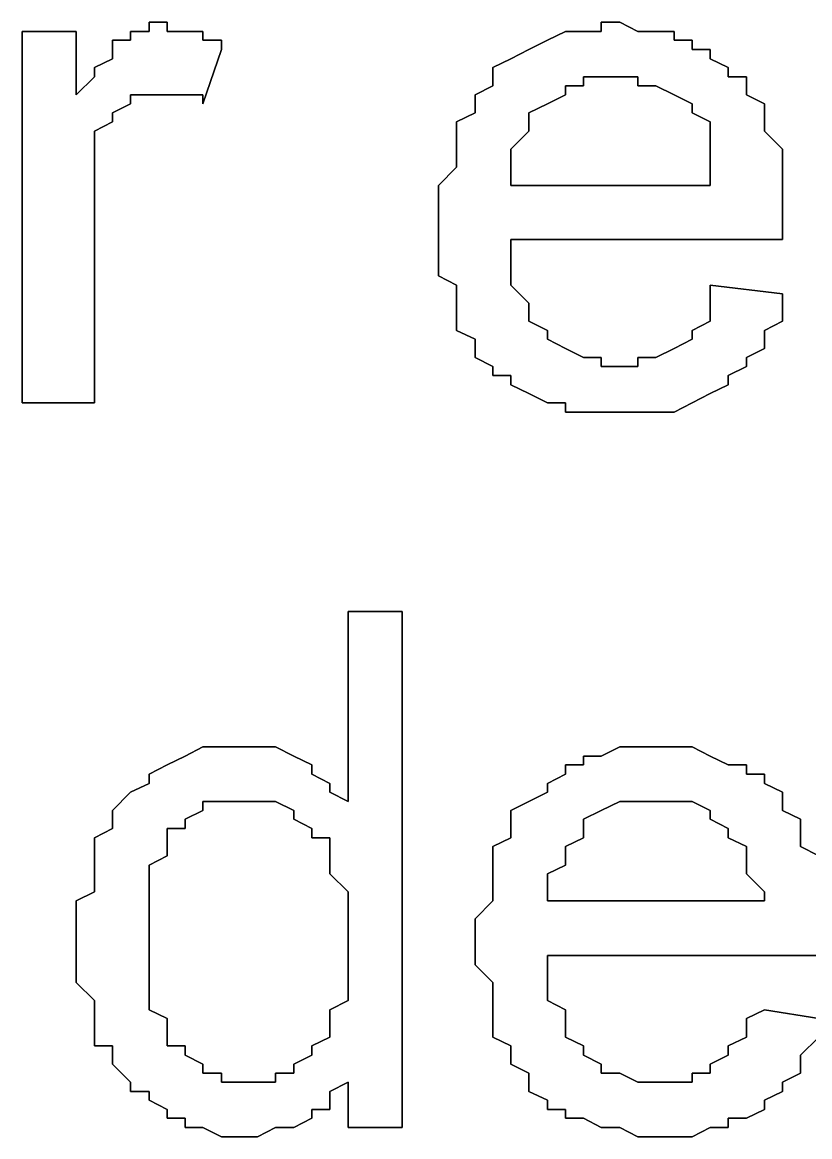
# Model space of a CAD drawing. Header units: metres. Extents: x 2.9 to 42.8, y 1.7 to 28.7.
# Drawn here: x 39.6946 to 39.848, y 15.2629 to 15.4799 of the extents above; entities that cross this region are included whole.
import ezdxf

# ---------------------------------------------------------------- set-up
doc = ezdxf.new("R2010")
doc.units = ezdxf.units.M
doc.layers.add('GRIS', color=8, linetype='Continuous')

msp = doc.modelspace()

# ---------------------------------------------------------------- linework, layer by layer
at = {"layer": 'GRIS', "lineweight": -3}
for points in [[(39.7228, 15.4799), (39.7193, 15.4799), (39.7228, 15.4799)], [(39.7193, 15.4799), (39.7193, 15.4781), (39.7193, 15.4799)], [(39.7228, 15.4781), (39.7228, 15.4799), (39.7228, 15.4781)], [(39.811, 15.4799), (39.8074, 15.4799), (39.811, 15.4799)], [(39.8074, 15.4799), (39.8074, 15.4781), (39.8074, 15.4799)], [(39.8145, 15.4781), (39.811, 15.4799), (39.8145, 15.4781)], [(39.7051, 15.4781), (39.6946, 15.4781), (39.7051, 15.4781)], [(39.6946, 15.4781), (39.6946, 15.4058), (39.6946, 15.4781)], [(39.7051, 15.4658), (39.7051, 15.4781), (39.7051, 15.4658)], [(39.7193, 15.4781), (39.7157, 15.4781), (39.7193, 15.4781)], [(39.7157, 15.4781), (39.7157, 15.4764), (39.7157, 15.4781)], [(39.7263, 15.4781), (39.7228, 15.4781), (39.7263, 15.4781)], [(39.7298, 15.4781), (39.7263, 15.4781), (39.7298, 15.4781)], [(39.7298, 15.4764), (39.7298, 15.4781), (39.7298, 15.4764)], [(39.8004, 15.4781), (39.7969, 15.4764), (39.8004, 15.4781)], [(39.8039, 15.4781), (39.8004, 15.4781), (39.8039, 15.4781)], [(39.8074, 15.4781), (39.8039, 15.4781), (39.8074, 15.4781)], [(39.818, 15.4781), (39.8145, 15.4781), (39.818, 15.4781)], [(39.8216, 15.4781), (39.818, 15.4781), (39.8216, 15.4781)], [(39.8216, 15.4764), (39.8216, 15.4781), (39.8216, 15.4764)], [(39.7157, 15.4764), (39.7122, 15.4764), (39.7157, 15.4764)], [(39.7122, 15.4764), (39.7122, 15.4746), (39.7122, 15.4764)], [(39.7122, 15.4746), (39.7122, 15.4728), (39.7122, 15.4746)], [(39.7334, 15.4764), (39.7298, 15.4764), (39.7334, 15.4764)], [(39.7298, 15.464), (39.7334, 15.4746), (39.7298, 15.464)], [(39.7334, 15.4746), (39.7334, 15.4764), (39.7334, 15.4746)], [(39.7933, 15.4746), (39.7898, 15.4728), (39.7933, 15.4746)], [(39.7969, 15.4764), (39.7933, 15.4746), (39.7969, 15.4764)], [(39.8251, 15.4764), (39.8216, 15.4764), (39.8251, 15.4764)], [(39.8251, 15.4746), (39.8251, 15.4764), (39.8251, 15.4746)], [(39.8286, 15.4746), (39.8251, 15.4746), (39.8286, 15.4746)], [(39.8286, 15.4728), (39.8286, 15.4746), (39.8286, 15.4728)], [(39.7122, 15.4728), (39.7087, 15.4711), (39.7122, 15.4728)], [(39.7898, 15.4728), (39.7863, 15.4711), (39.7898, 15.4728)], [(39.8321, 15.4711), (39.8286, 15.4728), (39.8321, 15.4711)], [(39.7087, 15.4711), (39.7087, 15.4693), (39.7087, 15.4711)], [(39.7863, 15.4711), (39.7863, 15.4693), (39.7863, 15.4711)], [(39.8321, 15.4693), (39.8321, 15.4711), (39.8321, 15.4693)], [(39.7087, 15.4693), (39.7051, 15.4658), (39.7087, 15.4693)], [(39.7863, 15.4693), (39.7863, 15.4675), (39.7863, 15.4693)], [(39.8039, 15.4675), (39.8039, 15.4693), (39.8039, 15.4675)], [(39.8039, 15.4693), (39.8074, 15.4693), (39.8039, 15.4693)], [(39.8074, 15.4693), (39.811, 15.4693), (39.8074, 15.4693)], [(39.811, 15.4693), (39.8145, 15.4693), (39.811, 15.4693)], [(39.8145, 15.4693), (39.8145, 15.4675), (39.8145, 15.4693)], [(39.8357, 15.4693), (39.8321, 15.4693), (39.8357, 15.4693)], [(39.8357, 15.4675), (39.8357, 15.4693), (39.8357, 15.4675)], [(39.7157, 15.464), (39.7157, 15.4658), (39.7157, 15.464)], [(39.7157, 15.4658), (39.7193, 15.4658), (39.7157, 15.4658)], [(39.7193, 15.4658), (39.7228, 15.4658), (39.7193, 15.4658)], [(39.7228, 15.4658), (39.7263, 15.4658), (39.7228, 15.4658)], [(39.7263, 15.4658), (39.7298, 15.4658), (39.7263, 15.4658)], [(39.7298, 15.4658), (39.7298, 15.464), (39.7298, 15.4658)], [(39.7863, 15.4675), (39.7828, 15.4658), (39.7863, 15.4675)], [(39.7828, 15.4658), (39.7828, 15.464), (39.7828, 15.4658)], [(39.7969, 15.464), (39.8004, 15.4658), (39.7969, 15.464)], [(39.8004, 15.4658), (39.8004, 15.4675), (39.8004, 15.4658)], [(39.8004, 15.4675), (39.8039, 15.4675), (39.8004, 15.4675)], [(39.8145, 15.4675), (39.818, 15.4675), (39.8145, 15.4675)], [(39.818, 15.4675), (39.8216, 15.4658), (39.818, 15.4675)], [(39.8216, 15.4658), (39.8251, 15.464), (39.8216, 15.4658)], [(39.8357, 15.4658), (39.8357, 15.4675), (39.8357, 15.4658)], [(39.8392, 15.464), (39.8357, 15.4658), (39.8392, 15.464)], [(39.7122, 15.4623), (39.7157, 15.464), (39.7122, 15.4623)], [(39.7828, 15.464), (39.7828, 15.4623), (39.7828, 15.464)], [(39.7933, 15.4623), (39.7969, 15.464), (39.7933, 15.4623)], [(39.8251, 15.464), (39.8251, 15.4623), (39.8251, 15.464)], [(39.8392, 15.4623), (39.8392, 15.464), (39.8392, 15.4623)], [(39.7122, 15.4605), (39.7122, 15.4623), (39.7122, 15.4605)], [(39.7828, 15.4623), (39.7792, 15.4605), (39.7828, 15.4623)], [(39.7933, 15.4605), (39.7933, 15.4623), (39.7933, 15.4605)], [(39.8251, 15.4623), (39.8286, 15.4605), (39.8251, 15.4623)], [(39.8392, 15.4605), (39.8392, 15.4623), (39.8392, 15.4605)], [(39.7087, 15.4587), (39.7122, 15.4605), (39.7087, 15.4587)], [(39.7792, 15.4605), (39.7792, 15.4587), (39.7792, 15.4605)], [(39.7933, 15.4587), (39.7933, 15.4605), (39.7933, 15.4587)], [(39.8286, 15.4605), (39.8286, 15.4587), (39.8286, 15.4605)], [(39.8392, 15.4587), (39.8392, 15.4605), (39.8392, 15.4587)], [(39.7087, 15.457), (39.7087, 15.4587), (39.7087, 15.457)], [(39.7087, 15.4552), (39.7087, 15.457), (39.7087, 15.4552)], [(39.7792, 15.4587), (39.7792, 15.4552), (39.7792, 15.4587)], [(39.7898, 15.4552), (39.7933, 15.4587), (39.7898, 15.4552)], [(39.8286, 15.4587), (39.8286, 15.4552), (39.8286, 15.4587)], [(39.8427, 15.4552), (39.8392, 15.4587), (39.8427, 15.4552)], [(39.7087, 15.4534), (39.7087, 15.4552), (39.7087, 15.4534)], [(39.7792, 15.4552), (39.7792, 15.4534), (39.7792, 15.4552)], [(39.7898, 15.4534), (39.7898, 15.4552), (39.7898, 15.4534)], [(39.8286, 15.4552), (39.8286, 15.4534), (39.8286, 15.4552)], [(39.8427, 15.4534), (39.8427, 15.4552), (39.8427, 15.4534)], [(39.7087, 15.4499), (39.7087, 15.4534), (39.7087, 15.4499)], [(39.7792, 15.4534), (39.7792, 15.4517), (39.7792, 15.4534)], [(39.7898, 15.4517), (39.7898, 15.4534), (39.7898, 15.4517)], [(39.8286, 15.4534), (39.8286, 15.4517), (39.8286, 15.4534)], [(39.8427, 15.4517), (39.8427, 15.4534), (39.8427, 15.4517)], [(39.7792, 15.4517), (39.7757, 15.4481), (39.7792, 15.4517)], [(39.7898, 15.4481), (39.7898, 15.4517), (39.7898, 15.4481)], [(39.8286, 15.4517), (39.8286, 15.4481), (39.8286, 15.4517)], [(39.8427, 15.4481), (39.8427, 15.4517), (39.8427, 15.4481)], [(39.7087, 15.4481), (39.7087, 15.4499), (39.7087, 15.4481)], [(39.7087, 15.4464), (39.7087, 15.4481), (39.7087, 15.4464)], [(39.7087, 15.4428), (39.7087, 15.4464), (39.7087, 15.4428)], [(39.7757, 15.4481), (39.7757, 15.4464), (39.7757, 15.4481)], [(39.7757, 15.4464), (39.7757, 15.4428), (39.7757, 15.4464)], [(39.8286, 15.4481), (39.7898, 15.4481), (39.8286, 15.4481)], [(39.8427, 15.4464), (39.8427, 15.4481), (39.8427, 15.4464)], [(39.8427, 15.4428), (39.8427, 15.4464), (39.8427, 15.4428)], [(39.7087, 15.4058), (39.7087, 15.4428), (39.7087, 15.4058)], [(39.7757, 15.4428), (39.7757, 15.4411), (39.7757, 15.4428)], [(39.8427, 15.4411), (39.8427, 15.4428), (39.8427, 15.4411)], [(39.7757, 15.4411), (39.7757, 15.4393), (39.7757, 15.4411)], [(39.8427, 15.4393), (39.8427, 15.4411), (39.8427, 15.4393)], [(39.7757, 15.4393), (39.7757, 15.4358), (39.7757, 15.4393)], [(39.7898, 15.4358), (39.7898, 15.4376), (39.7898, 15.4358)], [(39.7898, 15.4376), (39.8427, 15.4376), (39.7898, 15.4376)], [(39.8427, 15.4376), (39.8427, 15.4393), (39.8427, 15.4376)], [(39.7757, 15.4358), (39.7757, 15.434), (39.7757, 15.4358)], [(39.7898, 15.4323), (39.7898, 15.4358), (39.7898, 15.4323)], [(39.7757, 15.434), (39.7757, 15.4305), (39.7757, 15.434)], [(39.7898, 15.4305), (39.7898, 15.4323), (39.7898, 15.4305)], [(39.7757, 15.4305), (39.7792, 15.4287), (39.7757, 15.4305)], [(39.7898, 15.4287), (39.7898, 15.4305), (39.7898, 15.4287)], [(39.7792, 15.4287), (39.7792, 15.427), (39.7792, 15.4287)], [(39.7792, 15.427), (39.7792, 15.4252), (39.7792, 15.427)], [(39.7933, 15.4252), (39.7898, 15.4287), (39.7933, 15.4252)], [(39.8286, 15.4287), (39.8286, 15.427), (39.8286, 15.4287)], [(39.8427, 15.427), (39.8286, 15.4287), (39.8427, 15.427)], [(39.8286, 15.427), (39.8286, 15.4234), (39.8286, 15.427)], [(39.8427, 15.4234), (39.8427, 15.427), (39.8427, 15.4234)], [(39.7792, 15.4252), (39.7792, 15.4217), (39.7792, 15.4252)], [(39.7933, 15.4234), (39.7933, 15.4252), (39.7933, 15.4234)], [(39.7933, 15.4217), (39.7933, 15.4234), (39.7933, 15.4217)], [(39.8286, 15.4234), (39.8286, 15.4217), (39.8286, 15.4234)], [(39.8427, 15.4217), (39.8427, 15.4234), (39.8427, 15.4217)], [(39.7792, 15.4217), (39.7792, 15.4199), (39.7792, 15.4217)], [(39.7969, 15.4199), (39.7933, 15.4217), (39.7969, 15.4199)], [(39.8286, 15.4217), (39.8251, 15.4199), (39.8286, 15.4217)], [(39.8392, 15.4199), (39.8427, 15.4217), (39.8392, 15.4199)], [(39.7792, 15.4199), (39.7828, 15.4182), (39.7792, 15.4199)], [(39.7828, 15.4182), (39.7828, 15.4164), (39.7828, 15.4182)], [(39.7969, 15.4182), (39.7969, 15.4199), (39.7969, 15.4182)], [(39.8004, 15.4164), (39.7969, 15.4182), (39.8004, 15.4164)], [(39.8251, 15.4182), (39.8216, 15.4164), (39.8251, 15.4182)], [(39.8251, 15.4199), (39.8251, 15.4182), (39.8251, 15.4199)], [(39.8392, 15.4182), (39.8392, 15.4199), (39.8392, 15.4182)], [(39.8392, 15.4164), (39.8392, 15.4182), (39.8392, 15.4164)], [(39.7828, 15.4164), (39.7828, 15.4146), (39.7828, 15.4164)], [(39.8039, 15.4146), (39.8004, 15.4164), (39.8039, 15.4146)], [(39.8216, 15.4164), (39.818, 15.4146), (39.8216, 15.4164)], [(39.8357, 15.4146), (39.8392, 15.4164), (39.8357, 15.4146)], [(39.7828, 15.4146), (39.7863, 15.4129), (39.7828, 15.4146)], [(39.8074, 15.4146), (39.8039, 15.4146), (39.8074, 15.4146)], [(39.8074, 15.4129), (39.8074, 15.4146), (39.8074, 15.4129)], [(39.818, 15.4146), (39.8145, 15.4146), (39.818, 15.4146)], [(39.8145, 15.4146), (39.8145, 15.4129), (39.8145, 15.4146)], [(39.8357, 15.4129), (39.8357, 15.4146), (39.8357, 15.4129)], [(39.7863, 15.4129), (39.7863, 15.4111), (39.7863, 15.4129)], [(39.811, 15.4129), (39.8074, 15.4129), (39.811, 15.4129)], [(39.8145, 15.4129), (39.811, 15.4129), (39.8145, 15.4129)], [(39.8321, 15.4111), (39.8357, 15.4129), (39.8321, 15.4111)], [(39.7863, 15.4111), (39.7898, 15.4111), (39.7863, 15.4111)], [(39.7898, 15.4111), (39.7898, 15.4093), (39.7898, 15.4111)], [(39.7898, 15.4093), (39.7933, 15.4076), (39.7898, 15.4093)], [(39.8286, 15.4076), (39.8321, 15.4093), (39.8286, 15.4076)], [(39.8321, 15.4093), (39.8321, 15.4111), (39.8321, 15.4093)], [(39.7933, 15.4076), (39.7969, 15.4058), (39.7933, 15.4076)], [(39.8251, 15.4058), (39.8286, 15.4076), (39.8251, 15.4058)], [(39.6946, 15.4058), (39.7087, 15.4058), (39.6946, 15.4058)], [(39.7969, 15.4058), (39.8004, 15.4058), (39.7969, 15.4058)], [(39.8004, 15.4058), (39.8004, 15.404), (39.8004, 15.4058)], [(39.8216, 15.404), (39.8251, 15.4058), (39.8216, 15.404)], [(39.8004, 15.404), (39.8039, 15.404), (39.8004, 15.404)], [(39.8039, 15.404), (39.8074, 15.404), (39.8039, 15.404)], [(39.8074, 15.404), (39.811, 15.404), (39.8074, 15.404)], [(39.811, 15.404), (39.8145, 15.404), (39.811, 15.404)], [(39.8145, 15.404), (39.818, 15.404), (39.8145, 15.404)], [(39.818, 15.404), (39.8216, 15.404), (39.818, 15.404)], [(39.7686, 15.3652), (39.7581, 15.3652), (39.7686, 15.3652)], [(39.7581, 15.3652), (39.7581, 15.3282), (39.7581, 15.3652)], [(39.7686, 15.2647), (39.7686, 15.3652), (39.7686, 15.2647)], [(39.7298, 15.3388), (39.7263, 15.337), (39.7298, 15.3388)], [(39.7334, 15.3388), (39.7298, 15.3388), (39.7334, 15.3388)], [(39.7369, 15.3388), (39.7334, 15.3388), (39.7369, 15.3388)], [(39.7404, 15.3388), (39.7369, 15.3388), (39.7404, 15.3388)], [(39.7439, 15.3388), (39.7404, 15.3388), (39.7439, 15.3388)], [(39.7475, 15.337), (39.7439, 15.3388), (39.7475, 15.337)], [(39.811, 15.3388), (39.8074, 15.337), (39.811, 15.3388)], [(39.8145, 15.3388), (39.811, 15.3388), (39.8145, 15.3388)], [(39.818, 15.3388), (39.8145, 15.3388), (39.818, 15.3388)], [(39.8216, 15.3388), (39.818, 15.3388), (39.8216, 15.3388)], [(39.8251, 15.3388), (39.8216, 15.3388), (39.8251, 15.3388)], [(39.8286, 15.337), (39.8251, 15.3388), (39.8286, 15.337)], [(39.7263, 15.337), (39.7228, 15.3353), (39.7263, 15.337)], [(39.751, 15.3353), (39.7475, 15.337), (39.751, 15.3353)], [(39.8074, 15.337), (39.8039, 15.337), (39.8074, 15.337)], [(39.8039, 15.337), (39.8039, 15.3353), (39.8039, 15.337)], [(39.8321, 15.3353), (39.8286, 15.337), (39.8321, 15.3353)], [(39.7228, 15.3353), (39.7193, 15.3335), (39.7228, 15.3353)], [(39.7193, 15.3335), (39.7193, 15.3317), (39.7193, 15.3335)], [(39.751, 15.3335), (39.751, 15.3353), (39.751, 15.3335)], [(39.7545, 15.3317), (39.751, 15.3335), (39.7545, 15.3317)], [(39.8004, 15.3335), (39.7969, 15.3317), (39.8004, 15.3335)], [(39.8039, 15.3353), (39.8004, 15.3353), (39.8039, 15.3353)], [(39.8004, 15.3353), (39.8004, 15.3335), (39.8004, 15.3353)], [(39.8357, 15.3353), (39.8321, 15.3353), (39.8357, 15.3353)], [(39.8357, 15.3335), (39.8357, 15.3353), (39.8357, 15.3335)], [(39.8392, 15.3335), (39.8357, 15.3335), (39.8392, 15.3335)], [(39.8392, 15.3317), (39.8392, 15.3335), (39.8392, 15.3317)], [(39.7193, 15.3317), (39.7157, 15.33), (39.7193, 15.3317)], [(39.7545, 15.33), (39.7545, 15.3317), (39.7545, 15.33)], [(39.7969, 15.3317), (39.7969, 15.33), (39.7969, 15.3317)], [(39.8427, 15.33), (39.8392, 15.3317), (39.8427, 15.33)], [(39.7157, 15.33), (39.7122, 15.3264), (39.7157, 15.33)], [(39.7581, 15.3282), (39.7545, 15.33), (39.7581, 15.3282)], [(39.7969, 15.33), (39.7933, 15.3282), (39.7969, 15.33)], [(39.8427, 15.3282), (39.8427, 15.33), (39.8427, 15.3282)], [(39.7298, 15.3264), (39.7298, 15.3282), (39.7298, 15.3264)], [(39.7298, 15.3282), (39.7334, 15.3282), (39.7298, 15.3282)], [(39.7334, 15.3282), (39.7369, 15.3282), (39.7334, 15.3282)], [(39.7369, 15.3282), (39.7404, 15.3282), (39.7369, 15.3282)], [(39.7404, 15.3282), (39.7439, 15.3282), (39.7404, 15.3282)], [(39.7439, 15.3282), (39.7475, 15.3264), (39.7439, 15.3282)], [(39.7933, 15.3282), (39.7898, 15.3264), (39.7933, 15.3282)], [(39.8074, 15.3264), (39.811, 15.3282), (39.8074, 15.3264)], [(39.811, 15.3282), (39.8145, 15.3282), (39.811, 15.3282)], [(39.8145, 15.3282), (39.818, 15.3282), (39.8145, 15.3282)], [(39.818, 15.3282), (39.8216, 15.3282), (39.818, 15.3282)], [(39.8216, 15.3282), (39.8251, 15.3282), (39.8216, 15.3282)], [(39.8251, 15.3282), (39.8286, 15.3264), (39.8251, 15.3282)], [(39.8427, 15.3264), (39.8427, 15.3282), (39.8427, 15.3264)], [(39.7122, 15.3264), (39.7122, 15.3247), (39.7122, 15.3264)], [(39.7122, 15.3247), (39.7122, 15.3229), (39.7122, 15.3247)], [(39.7263, 15.3247), (39.7298, 15.3264), (39.7263, 15.3247)], [(39.7263, 15.3229), (39.7263, 15.3247), (39.7263, 15.3229)], [(39.7475, 15.3264), (39.7475, 15.3247), (39.7475, 15.3264)], [(39.7475, 15.3247), (39.751, 15.3229), (39.7475, 15.3247)], [(39.7898, 15.3264), (39.7898, 15.3247), (39.7898, 15.3264)], [(39.7898, 15.3247), (39.7898, 15.3211), (39.7898, 15.3247)], [(39.8039, 15.3247), (39.8074, 15.3264), (39.8039, 15.3247)], [(39.8039, 15.3229), (39.8039, 15.3247), (39.8039, 15.3229)], [(39.8286, 15.3264), (39.8286, 15.3247), (39.8286, 15.3264)], [(39.8286, 15.3247), (39.8321, 15.3229), (39.8286, 15.3247)], [(39.8462, 15.3247), (39.8427, 15.3264), (39.8462, 15.3247)], [(39.8462, 15.3229), (39.8462, 15.3247), (39.8462, 15.3229)], [(39.7122, 15.3229), (39.7087, 15.3211), (39.7122, 15.3229)], [(39.7228, 15.3211), (39.7228, 15.3229), (39.7228, 15.3211)], [(39.7228, 15.3229), (39.7263, 15.3229), (39.7228, 15.3229)], [(39.751, 15.3229), (39.751, 15.3211), (39.751, 15.3229)], [(39.8039, 15.3211), (39.8039, 15.3229), (39.8039, 15.3211)], [(39.8321, 15.3229), (39.8321, 15.3211), (39.8321, 15.3229)], [(39.8462, 15.3194), (39.8462, 15.3229), (39.8462, 15.3194)], [(39.7087, 15.3211), (39.7087, 15.3194), (39.7087, 15.3211)], [(39.7228, 15.3194), (39.7228, 15.3211), (39.7228, 15.3194)], [(39.751, 15.3211), (39.7545, 15.3211), (39.751, 15.3211)], [(39.7545, 15.3211), (39.7545, 15.3194), (39.7545, 15.3211)], [(39.7898, 15.3211), (39.7863, 15.3194), (39.7898, 15.3211)], [(39.8004, 15.3194), (39.8039, 15.3211), (39.8004, 15.3194)], [(39.8321, 15.3211), (39.8357, 15.3194), (39.8321, 15.3211)], [(39.7087, 15.3194), (39.7087, 15.3176), (39.7087, 15.3194)], [(39.7228, 15.3176), (39.7228, 15.3194), (39.7228, 15.3176)], [(39.7545, 15.3194), (39.7545, 15.3176), (39.7545, 15.3194)], [(39.7863, 15.3194), (39.7863, 15.3176), (39.7863, 15.3194)], [(39.8004, 15.3176), (39.8004, 15.3194), (39.8004, 15.3176)], [(39.8357, 15.3194), (39.8357, 15.3176), (39.8357, 15.3194)], [(39.8498, 15.3176), (39.8462, 15.3194), (39.8498, 15.3176)], [(39.7087, 15.3176), (39.7087, 15.3158), (39.7087, 15.3176)], [(39.7193, 15.3158), (39.7228, 15.3176), (39.7193, 15.3158)], [(39.7545, 15.3176), (39.7545, 15.3158), (39.7545, 15.3176)], [(39.7863, 15.3176), (39.7863, 15.3158), (39.7863, 15.3176)], [(39.8004, 15.3158), (39.8004, 15.3176), (39.8004, 15.3158)], [(39.8357, 15.3176), (39.8357, 15.3158), (39.8357, 15.3176)], [(39.7087, 15.3158), (39.7087, 15.3141), (39.7087, 15.3158)], [(39.7087, 15.3141), (39.7087, 15.3106), (39.7087, 15.3141)], [(39.7193, 15.3123), (39.7193, 15.3158), (39.7193, 15.3123)], [(39.7545, 15.3158), (39.7545, 15.3141), (39.7545, 15.3158)], [(39.7545, 15.3141), (39.7581, 15.3106), (39.7545, 15.3141)], [(39.7863, 15.3158), (39.7863, 15.3141), (39.7863, 15.3158)], [(39.7863, 15.3141), (39.7863, 15.3106), (39.7863, 15.3141)], [(39.7969, 15.3141), (39.8004, 15.3158), (39.7969, 15.3141)], [(39.7969, 15.3106), (39.7969, 15.3141), (39.7969, 15.3106)], [(39.8357, 15.3158), (39.8357, 15.3141), (39.8357, 15.3158)], [(39.8357, 15.3141), (39.8392, 15.3106), (39.8357, 15.3141)], [(39.7193, 15.3106), (39.7193, 15.3123), (39.7193, 15.3106)], [(39.7087, 15.3106), (39.7051, 15.3088), (39.7087, 15.3106)], [(39.7193, 15.307), (39.7193, 15.3106), (39.7193, 15.307)], [(39.7581, 15.3106), (39.7581, 15.3088), (39.7581, 15.3106)], [(39.7863, 15.3106), (39.7863, 15.3088), (39.7863, 15.3106)], [(39.7969, 15.3088), (39.7969, 15.3106), (39.7969, 15.3088)], [(39.8392, 15.3106), (39.8392, 15.3088), (39.8392, 15.3106)], [(39.7051, 15.3088), (39.7051, 15.3053), (39.7051, 15.3088)], [(39.7581, 15.3088), (39.7581, 15.3053), (39.7581, 15.3088)], [(39.7863, 15.3088), (39.7828, 15.3053), (39.7863, 15.3088)], [(39.8392, 15.3088), (39.7969, 15.3088), (39.8392, 15.3088)], [(39.7051, 15.3053), (39.7051, 15.3035), (39.7051, 15.3053)], [(39.7193, 15.3053), (39.7193, 15.307), (39.7193, 15.3053)], [(39.7193, 15.3017), (39.7193, 15.3053), (39.7193, 15.3017)], [(39.7581, 15.3053), (39.7581, 15.3035), (39.7581, 15.3053)], [(39.7828, 15.3053), (39.7828, 15.3035), (39.7828, 15.3053)], [(39.7051, 15.3035), (39.7051, 15.3017), (39.7051, 15.3035)], [(39.7581, 15.3035), (39.7581, 15.3), (39.7581, 15.3035)], [(39.7828, 15.3035), (39.7828, 15.3), (39.7828, 15.3035)], [(39.7051, 15.3017), (39.7051, 15.3), (39.7051, 15.3017)], [(39.7193, 15.2982), (39.7193, 15.3017), (39.7193, 15.2982)], [(39.7051, 15.3), (39.7051, 15.2982), (39.7051, 15.3)], [(39.7581, 15.3), (39.7581, 15.2964), (39.7581, 15.3)], [(39.7828, 15.3), (39.7828, 15.2982), (39.7828, 15.3)], [(39.7051, 15.2982), (39.7051, 15.2947), (39.7051, 15.2982)], [(39.7193, 15.2947), (39.7193, 15.2982), (39.7193, 15.2947)], [(39.7581, 15.2964), (39.7581, 15.2947), (39.7581, 15.2964)], [(39.7828, 15.2982), (39.7828, 15.2964), (39.7828, 15.2982)], [(39.7828, 15.2964), (39.7863, 15.2929), (39.7828, 15.2964)], [(39.7969, 15.2947), (39.7969, 15.2982), (39.7969, 15.2947)], [(39.7969, 15.2982), (39.8498, 15.2982), (39.7969, 15.2982)], [(39.7051, 15.2947), (39.7051, 15.2929), (39.7051, 15.2947)], [(39.7193, 15.2929), (39.7193, 15.2947), (39.7193, 15.2929)], [(39.7581, 15.2947), (39.7581, 15.2912), (39.7581, 15.2947)], [(39.7969, 15.2929), (39.7969, 15.2947), (39.7969, 15.2929)], [(39.7051, 15.2929), (39.7087, 15.2894), (39.7051, 15.2929)], [(39.7193, 15.2912), (39.7193, 15.2929), (39.7193, 15.2912)], [(39.7863, 15.2929), (39.7863, 15.2912), (39.7863, 15.2929)], [(39.7969, 15.2894), (39.7969, 15.2929), (39.7969, 15.2894)], [(39.7193, 15.2876), (39.7193, 15.2912), (39.7193, 15.2876)], [(39.7581, 15.2912), (39.7581, 15.2894), (39.7581, 15.2912)], [(39.7863, 15.2912), (39.7863, 15.2894), (39.7863, 15.2912)], [(39.7087, 15.2894), (39.7087, 15.2876), (39.7087, 15.2894)], [(39.7581, 15.2894), (39.7545, 15.2876), (39.7581, 15.2894)], [(39.7863, 15.2894), (39.7863, 15.2859), (39.7863, 15.2894)], [(39.8004, 15.2876), (39.7969, 15.2894), (39.8004, 15.2876)], [(39.7087, 15.2876), (39.7087, 15.2859), (39.7087, 15.2876)], [(39.7087, 15.2859), (39.7087, 15.2841), (39.7087, 15.2859)], [(39.7228, 15.2859), (39.7193, 15.2876), (39.7228, 15.2859)], [(39.7228, 15.2841), (39.7228, 15.2859), (39.7228, 15.2841)], [(39.7545, 15.2876), (39.7545, 15.2859), (39.7545, 15.2876)], [(39.7545, 15.2859), (39.7545, 15.2841), (39.7545, 15.2859)], [(39.7863, 15.2859), (39.7863, 15.2841), (39.7863, 15.2859)], [(39.8004, 15.2859), (39.8004, 15.2876), (39.8004, 15.2859)], [(39.8004, 15.2841), (39.8004, 15.2859), (39.8004, 15.2841)], [(39.8392, 15.2876), (39.8357, 15.2859), (39.8392, 15.2876)], [(39.8357, 15.2859), (39.8357, 15.2841), (39.8357, 15.2859)], [(39.8498, 15.2859), (39.8392, 15.2876), (39.8498, 15.2859)], [(39.7087, 15.2841), (39.7087, 15.2806), (39.7087, 15.2841)], [(39.7228, 15.2823), (39.7228, 15.2841), (39.7228, 15.2823)], [(39.7545, 15.2841), (39.7545, 15.2823), (39.7545, 15.2841)], [(39.7863, 15.2841), (39.7863, 15.2823), (39.7863, 15.2841)], [(39.8004, 15.2823), (39.8004, 15.2841), (39.8004, 15.2823)], [(39.8357, 15.2841), (39.8357, 15.2823), (39.8357, 15.2841)], [(39.7228, 15.2806), (39.7228, 15.2823), (39.7228, 15.2806)], [(39.7545, 15.2823), (39.751, 15.2806), (39.7545, 15.2823)], [(39.7863, 15.2823), (39.7898, 15.2806), (39.7863, 15.2823)], [(39.8039, 15.2806), (39.8004, 15.2823), (39.8039, 15.2806)], [(39.8357, 15.2823), (39.8321, 15.2806), (39.8357, 15.2823)], [(39.8462, 15.2788), (39.8498, 15.2823), (39.8462, 15.2788)], [(39.7087, 15.2806), (39.7122, 15.2806), (39.7087, 15.2806)], [(39.7122, 15.2806), (39.7122, 15.2788), (39.7122, 15.2806)], [(39.7263, 15.2806), (39.7228, 15.2806), (39.7263, 15.2806)], [(39.7263, 15.2788), (39.7263, 15.2806), (39.7263, 15.2788)], [(39.751, 15.2806), (39.751, 15.2788), (39.751, 15.2806)], [(39.7898, 15.2806), (39.7898, 15.2788), (39.7898, 15.2806)], [(39.8039, 15.2788), (39.8039, 15.2806), (39.8039, 15.2788)], [(39.8321, 15.2806), (39.8321, 15.2788), (39.8321, 15.2806)], [(39.7122, 15.2788), (39.7122, 15.277), (39.7122, 15.2788)], [(39.7122, 15.277), (39.7157, 15.2735), (39.7122, 15.277)], [(39.7298, 15.277), (39.7263, 15.2788), (39.7298, 15.277)], [(39.7298, 15.2753), (39.7298, 15.277), (39.7298, 15.2753)], [(39.751, 15.2788), (39.7475, 15.277), (39.751, 15.2788)], [(39.7475, 15.277), (39.7475, 15.2753), (39.7475, 15.277)], [(39.7898, 15.2788), (39.7898, 15.277), (39.7898, 15.2788)], [(39.7898, 15.277), (39.7933, 15.2753), (39.7898, 15.277)], [(39.8074, 15.277), (39.8039, 15.2788), (39.8074, 15.277)], [(39.8074, 15.2753), (39.8074, 15.277), (39.8074, 15.2753)], [(39.8321, 15.2788), (39.8286, 15.277), (39.8321, 15.2788)], [(39.8286, 15.277), (39.8286, 15.2753), (39.8286, 15.277)], [(39.8462, 15.277), (39.8462, 15.2788), (39.8462, 15.277)], [(39.8462, 15.2753), (39.8462, 15.277), (39.8462, 15.2753)], [(39.7334, 15.2753), (39.7298, 15.2753), (39.7334, 15.2753)], [(39.7334, 15.2735), (39.7334, 15.2753), (39.7334, 15.2735)], [(39.7475, 15.2753), (39.7439, 15.2753), (39.7475, 15.2753)], [(39.7439, 15.2753), (39.7439, 15.2735), (39.7439, 15.2753)], [(39.7933, 15.2753), (39.7933, 15.2735), (39.7933, 15.2753)], [(39.811, 15.2753), (39.8074, 15.2753), (39.811, 15.2753)], [(39.8145, 15.2735), (39.811, 15.2753), (39.8145, 15.2735)], [(39.8286, 15.2753), (39.8251, 15.2753), (39.8286, 15.2753)], [(39.8251, 15.2753), (39.8251, 15.2735), (39.8251, 15.2753)], [(39.8427, 15.2735), (39.8462, 15.2753), (39.8427, 15.2735)], [(39.7157, 15.2735), (39.7157, 15.2717), (39.7157, 15.2735)], [(39.7369, 15.2735), (39.7334, 15.2735), (39.7369, 15.2735)], [(39.7404, 15.2735), (39.7369, 15.2735), (39.7404, 15.2735)], [(39.7439, 15.2735), (39.7404, 15.2735), (39.7439, 15.2735)], [(39.7545, 15.2717), (39.7581, 15.2735), (39.7545, 15.2717)], [(39.7581, 15.2735), (39.7581, 15.2647), (39.7581, 15.2735)], [(39.7933, 15.2735), (39.7933, 15.2717), (39.7933, 15.2735)], [(39.818, 15.2735), (39.8145, 15.2735), (39.818, 15.2735)], [(39.8216, 15.2735), (39.818, 15.2735), (39.8216, 15.2735)], [(39.8251, 15.2735), (39.8216, 15.2735), (39.8251, 15.2735)], [(39.8427, 15.2717), (39.8427, 15.2735), (39.8427, 15.2717)], [(39.7157, 15.2717), (39.7193, 15.2717), (39.7157, 15.2717)], [(39.7193, 15.2717), (39.7193, 15.27), (39.7193, 15.2717)], [(39.7545, 15.27), (39.7545, 15.2717), (39.7545, 15.27)], [(39.7933, 15.2717), (39.7969, 15.27), (39.7933, 15.2717)], [(39.8392, 15.27), (39.8427, 15.2717), (39.8392, 15.27)], [(39.7193, 15.27), (39.7228, 15.2682), (39.7193, 15.27)], [(39.7228, 15.2682), (39.7228, 15.2665), (39.7228, 15.2682)], [(39.751, 15.2665), (39.751, 15.2682), (39.751, 15.2665)], [(39.751, 15.2682), (39.7545, 15.2682), (39.751, 15.2682)], [(39.7545, 15.2682), (39.7545, 15.27), (39.7545, 15.2682)], [(39.7969, 15.27), (39.7969, 15.2682), (39.7969, 15.27)], [(39.7969, 15.2682), (39.8004, 15.2682), (39.7969, 15.2682)], [(39.8004, 15.2682), (39.8004, 15.2665), (39.8004, 15.2682)], [(39.8357, 15.2665), (39.8392, 15.2682), (39.8357, 15.2665)], [(39.8392, 15.2682), (39.8392, 15.27), (39.8392, 15.2682)], [(39.7228, 15.2665), (39.7263, 15.2665), (39.7228, 15.2665)], [(39.7263, 15.2665), (39.7263, 15.2647), (39.7263, 15.2665)], [(39.7475, 15.2647), (39.751, 15.2665), (39.7475, 15.2647)], [(39.8004, 15.2665), (39.8039, 15.2665), (39.8004, 15.2665)], [(39.8039, 15.2665), (39.8074, 15.2647), (39.8039, 15.2665)], [(39.8321, 15.2647), (39.8321, 15.2665), (39.8321, 15.2647)], [(39.8321, 15.2665), (39.8357, 15.2665), (39.8321, 15.2665)], [(39.7263, 15.2647), (39.7298, 15.2647), (39.7263, 15.2647)], [(39.7298, 15.2647), (39.7334, 15.2629), (39.7298, 15.2647)], [(39.7404, 15.2629), (39.7439, 15.2647), (39.7404, 15.2629)], [(39.7439, 15.2647), (39.7475, 15.2647), (39.7439, 15.2647)], [(39.7581, 15.2647), (39.7686, 15.2647), (39.7581, 15.2647)], [(39.8074, 15.2647), (39.811, 15.2647), (39.8074, 15.2647)], [(39.811, 15.2647), (39.8145, 15.2629), (39.811, 15.2647)], [(39.8251, 15.2629), (39.8286, 15.2647), (39.8251, 15.2629)], [(39.8286, 15.2647), (39.8321, 15.2647), (39.8286, 15.2647)], [(39.7334, 15.2629), (39.7369, 15.2629), (39.7334, 15.2629)], [(39.7369, 15.2629), (39.7404, 15.2629), (39.7369, 15.2629)], [(39.8145, 15.2629), (39.818, 15.2629), (39.8145, 15.2629)], [(39.818, 15.2629), (39.8216, 15.2629), (39.818, 15.2629)], [(39.8216, 15.2629), (39.8251, 15.2629), (39.8216, 15.2629)]]:
    msp.add_lwpolyline(points, dxfattribs=at)

doc.saveas('drawing.dxf')
